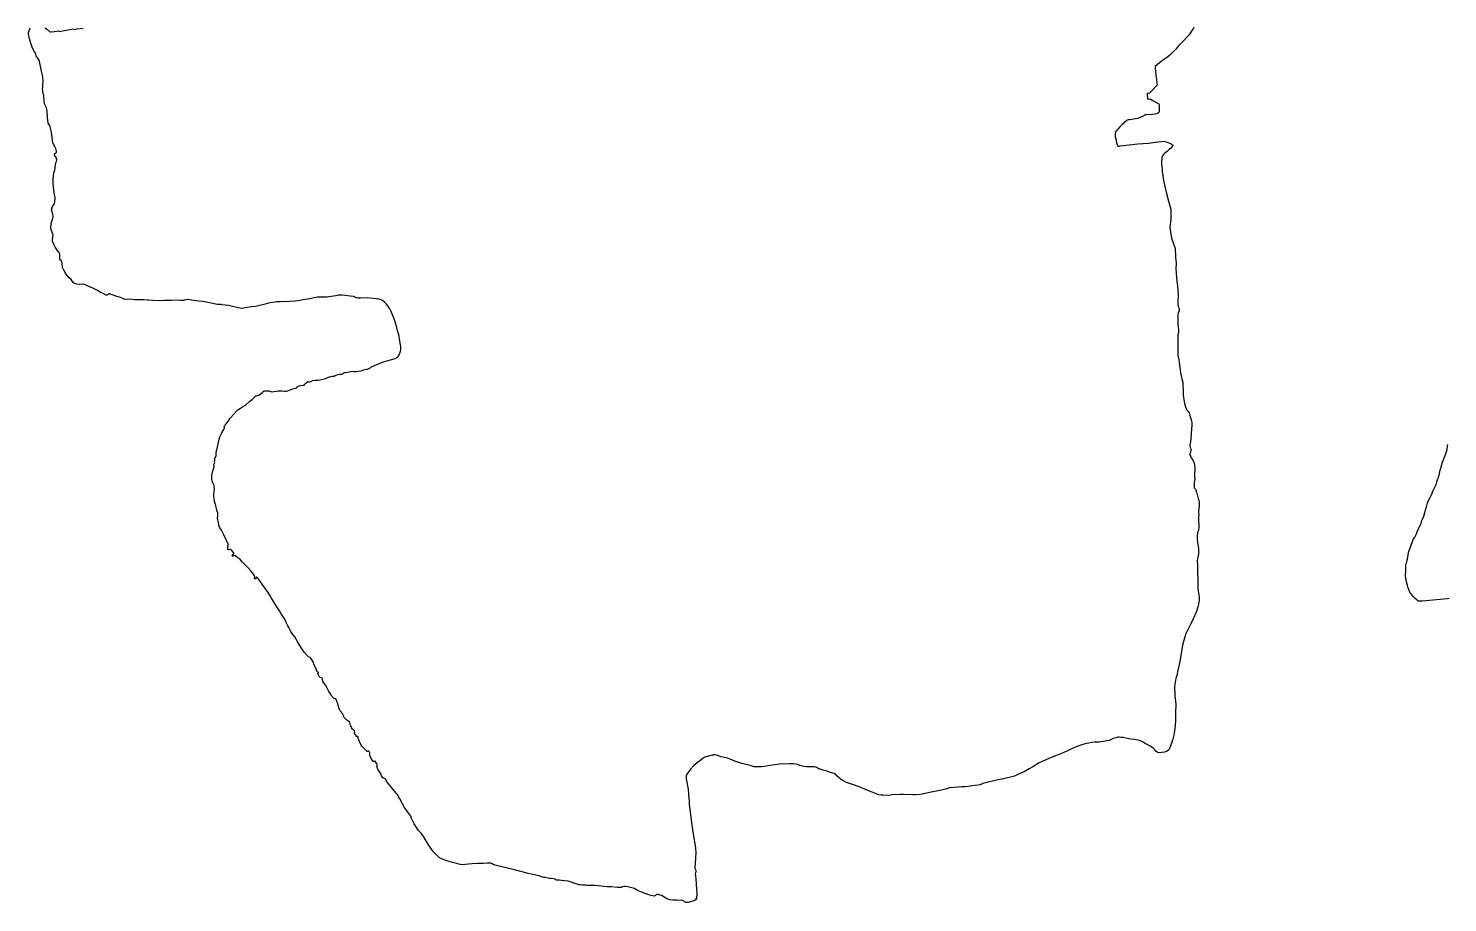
# Model space of a CAD drawing. Header units: inches. Extents: x 1341578 to 1502124, y 557203 to 748561.
# Drawn here: x 1453681 to 1459172, y 559304 to 562687 of the extents above; entities that cross this region are included whole.
import ezdxf

# ---------------------------------------------------------------- set-up
doc = ezdxf.new("R2010")
doc.units = ezdxf.units.IN
doc.header["$MEASUREMENT"] = 0
doc.layers.add('Zipcode', color=7, linetype='Continuous')

msp = doc.modelspace()

# ---------------------------------------------------------------- linework, layer by layer
at = {"layer": 'Zipcode'}
for points in [[(1458189.9, 562690.4), (1458188.4, 562686.8), (1458185.9, 562684), (1458182.5, 562679.2), (1458171.9, 562662.6), (1458162.6, 562652.6), (1458151.2, 562639.9), (1458132.2, 562620.4), (1458120.2, 562607.2), (1458097.7, 562583.2), (1458089.1, 562577), (1458068.6, 562562.6), (1458057.1, 562553.7), (1458040.1, 562539.6), (1458040.9, 562532.4), (1458043.7, 562508.2), (1458048.8, 562467.7), (1458047.4, 562466.3), (1458018.7, 562436.4), (1458009.7, 562435.3), (1458011, 562413.2), (1458020.8, 562414.7), (1458031.9, 562408), (1458054.9, 562394.7), (1458055.3, 562394.5), (1458056.1, 562390.3), (1458056.2, 562382.3), (1458056.4, 562364.2), (1458055.2, 562361.8), (1458053.6, 562360.6), (1458049.5, 562357.9), (1458045.4, 562356.2), (1458039.7, 562355), (1458030, 562353.9), (1458007, 562352.5), (1458002.1, 562352.4), (1457999.1, 562351), (1457996.8, 562349), (1457991.8, 562346.4), (1457983, 562341.9), (1457972, 562338), (1457941.5, 562333.2), (1457936, 562332.5), (1457931.7, 562331.3), (1457929.5, 562329.6), (1457913.1, 562315), (1457904.7, 562307.6), (1457887.3, 562286.2), (1457885.9, 562281.6), (1457885.2, 562277.7), (1457885.2, 562277.6), (1457885.2, 562272.2), (1457886, 562266.9), (1457889.9, 562255.5), (1457891.5, 562244.5), (1457891.9, 562239.8), (1457895.1, 562234.1), (1457895.5, 562233.7), (1457897.2, 562231.7), (1457899, 562231.1), (1457901.6, 562231.2), (1457905.4, 562232.4), (1457940, 562236.9), (1457973.2, 562240), (1458014.4, 562243.4), (1458040.1, 562246.3), (1458076.9, 562250.1), (1458102.6, 562239.8), (1458108.4, 562234.8), (1458109.2, 562233.3), (1458108.9, 562232.4), (1458107.8, 562230.9), (1458106.9, 562229.4), (1458100.8, 562223.9), (1458096, 562219.6), (1458087.7, 562212.1), (1458084.5, 562209.3), (1458075.9, 562201.9), (1458073, 562199.5), (1458069, 562193.5), (1458066.8, 562187), (1458065.9, 562180.7), (1458065.4, 562174.6), (1458065.3, 562162.7), (1458066.3, 562151), (1458067.1, 562141.3), (1458067.7, 562133.4), (1458068.5, 562126), (1458073, 562098.8), (1458083.4, 562053.4), (1458091.7, 562017.8), (1458101.1, 561987.9), (1458101.7, 561984.5), (1458101.1, 561950), (1458097.9, 561916.5), (1458098, 561907.3), (1458104, 561875.7), (1458117.5, 561834.9), (1458117.5, 561834.7), (1458117.8, 561828.7), (1458118.2, 561823.4), (1458118.7, 561815.2), (1458119.1, 561806.6), (1458119.4, 561799.4), (1458120.2, 561791.2), (1458120.4, 561789.5), (1458121.2, 561779.6), (1458121.5, 561771.4), (1458121.1, 561759.8), (1458121.7, 561737.2), (1458122.5, 561724.8), (1458124.1, 561708.1), (1458126.6, 561691.4), (1458128.4, 561672.7), (1458129.6, 561655.5), (1458128.6, 561625.1), (1458128.6, 561625), (1458128.6, 561624.8), (1458128.8, 561618.5), (1458130.1, 561612.6), (1458131.2, 561608.1), (1458132.6, 561605.6), (1458133.7, 561601.6), (1458133.9, 561598.4), (1458133.6, 561594.8), (1458132.9, 561592.5), (1458131.7, 561590.8), (1458129.7, 561587.9), (1458129.4, 561586.3), (1458128.5, 561581.2), (1458128.3, 561568.1), (1458128.6, 561541.7), (1458129.8, 561532.1), (1458130.5, 561518.9), (1458130.6, 561513), (1458129.8, 561506.9), (1458127.9, 561496.7), (1458127.8, 561489.5), (1458128, 561474.6), (1458127.9, 561457.8), (1458128.4, 561420.9), (1458131.5, 561404.5), (1458134.2, 561384.3), (1458137.1, 561364.4), (1458138.8, 561354.1), (1458140.7, 561342.4), (1458141.8, 561337.1), (1458143.9, 561329.6), (1458148, 561318.4), (1458148, 561317), (1458148, 561314.5), (1458147.5, 561307.1), (1458147.5, 561305.6), (1458147.7, 561301.1), (1458148.7, 561293.2), (1458149.3, 561287.8), (1458149.5, 561278.7), (1458149.1, 561269.4), (1458150.1, 561259.3), (1458154.4, 561234.9), (1458158.4, 561222.1), (1458160.4, 561216.1), (1458163.6, 561209.9), (1458168.1, 561204.6), (1458171.8, 561199), (1458175.1, 561189.5), (1458180.2, 561172.5), (1458180.2, 561172.4), (1458181.9, 561162.5), (1458182, 561155.1), (1458180.6, 561132.9), (1458180.4, 561122.1), (1458180.4, 561122.1), (1458180.4, 561120.8), (1458179, 561095.7), (1458175.6, 561081.8), (1458175.5, 561080.8), (1458174.7, 561073.4), (1458176.1, 561066.7), (1458177.7, 561063.5), (1458178.5, 561059.3), (1458178.4, 561056.6), (1458177.9, 561053.8), (1458177.1, 561048.8), (1458176, 561043.8), (1458175, 561040.2), (1458175.3, 561036.6), (1458176.9, 561032.3), (1458177.6, 561030.4), (1458179.6, 561026.1), (1458180.8, 561023.5), (1458187.2, 561013.9), (1458190.4, 561008.8), (1458191.8, 561005), (1458192.8, 560998.7), (1458193.3, 560994.1), (1458193.5, 560987.6), (1458193.5, 560979.3), (1458192.8, 560962), (1458192.6, 560955.9), (1458193, 560951.7), (1458194, 560947.3), (1458193.5, 560941), (1458192.1, 560935.7), (1458191.5, 560930.2), (1458191.5, 560930.2), (1458191.4, 560928.8), (1458191.4, 560928.1), (1458191.4, 560928.1), (1458191, 560915.9), (1458192, 560909), (1458193, 560907.8), (1458195.8, 560904.9), (1458196.8, 560903.5), (1458198.5, 560901.4), (1458198.8, 560900.6), (1458198.9, 560897.2), (1458198.9, 560897), (1458198.7, 560894.6), (1458198.9, 560893.3), (1458201.5, 560888.7), (1458201.5, 560888.7), (1458201.8, 560888), (1458203.7, 560878.6), (1458207.4, 560868.4), (1458209.6, 560859.5), (1458210.5, 560849.5), (1458210.5, 560849.4), (1458210.6, 560843.6), (1458210.5, 560837.1), (1458209.7, 560830.4), (1458208.6, 560816.5), (1458209.2, 560805.6), (1458208.6, 560797.1), (1458208.4, 560786.3), (1458210, 560760.7), (1458209.3, 560754.7), (1458208.6, 560749.1), (1458207.6, 560744.3), (1458204.9, 560736.5), (1458202.8, 560719.6), (1458203, 560710.4), (1458204.5, 560697), (1458206.1, 560689.5), (1458208.5, 560675.7), (1458208.5, 560668.3), (1458208.6, 560662.4), (1458208.1, 560653.8), (1458204, 560634.5), (1458203.5, 560626.5), (1458204.3, 560609.5), (1458203.8, 560587.9), (1458204.3, 560577.5), (1458206, 560556.6), (1458206.1, 560519.4), (1458207.2, 560508.4), (1458209.8, 560496.5), (1458210.6, 560483.2), (1458210.2, 560474.3), (1458209.7, 560466.7), (1458206.9, 560452.5), (1458203.1, 560440), (1458199.4, 560427.8), (1458187.5, 560402), (1458178.7, 560383.2), (1458163.8, 560354.3), (1458159.3, 560344.8), (1458151.2, 560318.2), (1458146, 560299.7), (1458141.8, 560276.2), (1458135.6, 560237.8), (1458133.9, 560225.8), (1458128.8, 560203.8), (1458124.2, 560182.6), (1458120.9, 560171.4), (1458116.1, 560148.6), (1458115.6, 560140.4), (1458116.7, 560105.5), (1458119.9, 560072.2), (1458118.9, 560037.7), (1458118.8, 560008.1), (1458117.7, 559991.2), (1458114.1, 559958.8), (1458107.5, 559932.5), (1458097.6, 559902.4), (1458093.1, 559895.2), (1458086.9, 559890), (1458076.5, 559886.6), (1458055.3, 559884.1), (1458051.4, 559884.9), (1458048.2, 559886.2), (1458043.4, 559890.6), (1458039, 559895.6), (1458032.4, 559901.9), (1458022.8, 559909.5), (1458015.1, 559913), (1458001.5, 559919.6), (1457991.4, 559925.9), (1457982.1, 559930), (1457975, 559932.5), (1457960.1, 559935.1), (1457945.4, 559937.1), (1457931.7, 559939.5), (1457917.3, 559943.3), (1457909, 559943.6), (1457901.4, 559944), (1457896.3, 559943.9), (1457890.2, 559942.3), (1457884.3, 559940.9), (1457878.3, 559939.2), (1457867.9, 559934.3), (1457862.9, 559931.9), (1457824.5, 559924.8), (1457814.3, 559924.6), (1457805.8, 559924.7), (1457795.4, 559924), (1457783.9, 559921.7), (1457774.8, 559920), (1457760.8, 559915.5), (1457734.3, 559906.3), (1457704.4, 559892.1), (1457687.1, 559884.9), (1457654.6, 559871.8), (1457638.8, 559865.7), (1457591.3, 559845.4), (1457567.1, 559830), (1457552.9, 559821.7), (1457534.1, 559809.9), (1457511.4, 559801.2), (1457496.2, 559794), (1457449.2, 559781.4), (1457432.6, 559779.3), (1457377.7, 559766.2), (1457371, 559763.3), (1457363.1, 559760.4), (1457344.3, 559757.6), (1457305.2, 559752.7), (1457293, 559752.1), (1457277.2, 559751), (1457245.9, 559747.6), (1457234.3, 559744.2), (1457213.7, 559739.6), (1457167.9, 559730.2), (1457139.6, 559723.7), (1457131.1, 559721.8), (1457116.1, 559720.6), (1457103.5, 559721.6), (1457065.3, 559722.1), (1457053.7, 559722.2), (1457022.5, 559720.8), (1457009.7, 559719), (1456986.9, 559719.7), (1456980.3, 559719.6), (1456971.6, 559721.7), (1456945.9, 559731.2), (1456929.3, 559738.5), (1456902, 559749.4), (1456892.3, 559753), (1456873.3, 559759.8), (1456846.1, 559769.1), (1456832.7, 559776.8), (1456825.1, 559780.9), (1456819.8, 559785.2), (1456815.3, 559789.4), (1456810.3, 559793.9), (1456802.1, 559802.2), (1456794.9, 559805.1), (1456780.4, 559809.3), (1456767.8, 559814), (1456756.6, 559817.1), (1456740.1, 559821.4), (1456738.1, 559822.1), (1456735.6, 559824.3), (1456731.6, 559826.8), (1456723.1, 559829), (1456706.2, 559829.8), (1456693.2, 559829.5), (1456681.2, 559831.4), (1456665.7, 559835), (1456657.7, 559837.9), (1456640.4, 559840.9), (1456625.4, 559841), (1456587.4, 559839.4), (1456567.1, 559837.1), (1456535.4, 559831.5), (1456517.1, 559830), (1456500.5, 559829.6), (1456488.6, 559829.9), (1456481.3, 559832.4), (1456474.7, 559834.1), (1456467.1, 559836.2), (1456441, 559842.9), (1456414.6, 559851.6), (1456396.3, 559859.6), (1456381.8, 559864), (1456359.8, 559868.2), (1456350.5, 559871.9), (1456343.9, 559874.4), (1456337.3, 559875.4), (1456331.6, 559875.4), (1456330.4, 559875.2), (1456326, 559874.8), (1456306.6, 559870.1), (1456298.6, 559867.4), (1456289.8, 559862.3), (1456262.4, 559840.2), (1456254.2, 559833.7), (1456243.2, 559820.6), (1456242.3, 559819.5), (1456231.5, 559804.8), (1456226.9, 559798.3), (1456226, 559794.1), (1456225.7, 559788.4), (1456226.1, 559782.9), (1456230, 559764), (1456231.5, 559756.5), (1456233.2, 559743.4), (1456234.7, 559722.2), (1456237, 559695.6), (1456237.7, 559684.3), (1456240, 559665.9), (1456246.4, 559613), (1456250.1, 559586.5), (1456258.7, 559538.2), (1456261, 559525.1), (1456262.5, 559513.1), (1456263, 559497.4), (1456261.5, 559476.4), (1456260, 559438.7), (1456259.9, 559436.3), (1456262.4, 559430.6), (1456263.9, 559428.7), (1456264.5, 559425.5), (1456263.8, 559422.8), (1456263.1, 559421.4), (1456261.6, 559419.3), (1456260.3, 559416.1), (1456262.7, 559396.3), (1456264.7, 559375.1), (1456266.9, 559337.7), (1456265.6, 559320.7), (1456261.9, 559315.3), (1456259.1, 559313.2), (1456255.8, 559311.5), (1456234.1, 559304.5), (1456229.8, 559304.1), (1456226.1, 559304.4), (1456222.1, 559305.9), (1456219.5, 559307.6), (1456216.2, 559310.5), (1456212.3, 559311.9), (1456188.5, 559313.8), (1456183, 559314), (1456177.9, 559313.6), (1456174.1, 559313), (1456163.1, 559314.7), (1456155.6, 559317.2), (1456147.5, 559321.4), (1456136.7, 559327.6), (1456131.4, 559331.9), (1456125.7, 559333.5), (1456118.1, 559335.5), (1456114.8, 559335.8), (1456112, 559335.4), (1456110.2, 559334.7), (1456106.8, 559331.9), (1456102.6, 559329.6), (1456090.2, 559332), (1456081.6, 559334), (1456056.6, 559343.8), (1456037.8, 559351.3), (1456025.7, 559358.4), (1456000.1, 559364.6), (1455990.9, 559365.9), (1455984.8, 559365.9), (1455980.1, 559365), (1455977.2, 559364.2), (1455974.5, 559362.9), (1455960.3, 559362.3), (1455936.2, 559364.9), (1455919.9, 559365.7), (1455887, 559369), (1455874.2, 559370.2), (1455860.3, 559369.9), (1455842.7, 559369.7), (1455835.8, 559371.3), (1455824.9, 559371.6), (1455817.2, 559372.4), (1455811.1, 559373.3), (1455804, 559376), (1455793, 559379.1), (1455768.8, 559386.7), (1455755, 559387.8), (1455743.7, 559389.5), (1455736, 559390.4), (1455727.6, 559391), (1455723, 559391.2), (1455721.1, 559391.8), (1455718.7, 559394.3), (1455715.4, 559396.5), (1455701.9, 559396.9), (1455697.1, 559397.3), (1455691.8, 559398.9), (1455680, 559401.2), (1455675.3, 559401.2), (1455671.8, 559402.2), (1455667.9, 559404.3), (1455657, 559407.8), (1455626.7, 559414.2), (1455614.6, 559416.8), (1455591.5, 559423.2), (1455581.3, 559425.5), (1455561.5, 559430.5), (1455535.3, 559437.3), (1455517.3, 559441.4), (1455486.9, 559449.2), (1455481.7, 559450.5), (1455474.8, 559453.8), (1455469.7, 559456.3), (1455463.6, 559456.9), (1455457.6, 559456.5), (1455440.3, 559455.3), (1455420.4, 559455.9), (1455397.6, 559454.1), (1455383.2, 559452.7), (1455358.1, 559450.8), (1455351.8, 559451.5), (1455342.8, 559454.1), (1455321.6, 559459), (1455295.9, 559466.7), (1455286, 559470.5), (1455271.9, 559477.7), (1455266.8, 559482.2), (1455262.8, 559486.2), (1455248.4, 559500), (1455237.5, 559515.4), (1455229.6, 559527.5), (1455217.9, 559546.6), (1455210.1, 559559.4), (1455202.6, 559568.8), (1455198.7, 559574), (1455196.1, 559576.5), (1455193.6, 559578.7), (1455190.4, 559583.2), (1455172.9, 559609.1), (1455163.4, 559630.1), (1455160.1, 559638.3), (1455153.3, 559648.9), (1455146.8, 559657.6), (1455136.3, 559671.8), (1455123.7, 559695.3), (1455118.8, 559704.6), (1455113.1, 559712.8), (1455111.3, 559718.8), (1455109.3, 559722.3), (1455104.6, 559726.7), (1455091.2, 559743.2), (1455083.8, 559753.5), (1455076.6, 559761.7), (1455069.4, 559770.8), (1455062.8, 559781.7), (1455060.9, 559783.3), (1455056.1, 559785.1), (1455053.6, 559785.6), (1455052.1, 559786.4), (1455050.7, 559788.6), (1455047.3, 559795.3), (1455044.1, 559802.7), (1455041.1, 559808.5), (1455033.2, 559820.2), (1455030, 559827.9), (1455029.5, 559830.5), (1455030.3, 559834.8), (1455030.5, 559836.5), (1455029.8, 559839.4), (1455028.5, 559841.7), (1455024.8, 559847), (1455022.1, 559851), (1455021.1, 559851.9), (1455019.8, 559851.7), (1455016.6, 559850.1), (1455015.3, 559850.4), (1455011.9, 559854), (1455006.3, 559864.3), (1455004.2, 559867.2), (1455002, 559873.6), (1455001.7, 559876.8), (1455002.1, 559880.2), (1455002.4, 559883), (1455002.2, 559883.8), (1454999.4, 559888.5), (1454998.4, 559889.8), (1454997, 559890.5), (1454995.2, 559890.2), (1454994.1, 559889.6), (1454993.4, 559889.2), (1454991.7, 559889.4), (1454989.7, 559891), (1454981.9, 559899.7), (1454977.6, 559903.1), (1454970.9, 559909.4), (1454967, 559915.7), (1454962.6, 559927.5), (1454960.6, 559931.5), (1454957.9, 559936.5), (1454957.3, 559938.3), (1454957.2, 559944.8), (1454956.8, 559945.9), (1454955.8, 559946.9), (1454955.1, 559946.9), (1454952.2, 559946.7), (1454949.8, 559947), (1454949, 559947.4), (1454948.7, 559948.4), (1454948.8, 559949.5), (1454948.9, 559951.6), (1454948.7, 559952.3), (1454947.1, 559953.6), (1454945.2, 559954.5), (1454944.1, 559955.3), (1454943.3, 559956.8), (1454943.2, 559958.1), (1454943.3, 559959.2), (1454943.4, 559961.7), (1454943.3, 559967.2), (1454942.7, 559969), (1454938.5, 559972.2), (1454935, 559975.6), (1454931.3, 559981.6), (1454928.8, 559987.6), (1454926.1, 559992.7), (1454925.4, 559995), (1454925.1, 559999.4), (1454924.2, 560002.1), (1454922.3, 560004.8), (1454918.8, 560006.6), (1454912.1, 560011.6), (1454908.1, 560015.1), (1454905.3, 560017.4), (1454903.1, 560020.8), (1454901.7, 560025.4), (1454897.3, 560032.8), (1454894.3, 560037.8), (1454892, 560041.6), (1454889.3, 560044.2), (1454887.2, 560045.6), (1454885.7, 560047.4), (1454884.1, 560051.2), (1454882.2, 560058.1), (1454879.8, 560069.6), (1454873.2, 560087.8), (1454869.8, 560092), (1454867.3, 560092.9), (1454864.1, 560093.6), (1454862.1, 560094.8), (1454855.3, 560103.4), (1454849.4, 560112.1), (1454843.1, 560121.4), (1454835.2, 560136.7), (1454831.7, 560144.8), (1454824.5, 560154.9), (1454820.6, 560161.5), (1454819.2, 560167.5), (1454818.4, 560170.7), (1454816.5, 560172.9), (1454814.1, 560174), (1454810.9, 560174.9), (1454809.4, 560175.7), (1454806.8, 560178), (1454801.7, 560188.4), (1454800.2, 560191.3), (1454800.3, 560192), (1454800.7, 560192.2), (1454802.1, 560192.3), (1454803.7, 560192.7), (1454803.9, 560193), (1454803.4, 560194.6), (1454802.5, 560195.3), (1454801.1, 560196.1), (1454797.4, 560199.2), (1454796.6, 560200.7), (1454796.2, 560202.9), (1454795.9, 560205), (1454794.4, 560208.9), (1454787.1, 560223.2), (1454782.4, 560235.9), (1454776.7, 560246.4), (1454774.3, 560249.5), (1454771.8, 560251.6), (1454770.7, 560252.2), (1454765.2, 560255), (1454758.7, 560261.1), (1454748.1, 560273.6), (1454737.2, 560289.3), (1454721, 560315.7), (1454715.2, 560326.4), (1454711.4, 560332.3), (1454703.8, 560341.7), (1454696.7, 560353.4), (1454688.4, 560368.6), (1454684.5, 560374.7), (1454680.5, 560382.5), (1454678.1, 560388.1), (1454677, 560392.3), (1454674, 560398.4), (1454670, 560405.1), (1454665, 560412.1), (1454658.6, 560421.8), (1454653, 560432.6), (1454644.7, 560444.8), (1454629.4, 560468.9), (1454621.5, 560482.6), (1454614.7, 560493.5), (1454608.4, 560503.8), (1454592.2, 560527.9), (1454572.3, 560554.8), (1454568.7, 560559.4), (1454565, 560562.9), (1454563.8, 560563.3), (1454563, 560563.2), (1454562.4, 560559.2), (1454561.4, 560557.4), (1454560.3, 560556.8), (1454559, 560556.9), (1454556.7, 560557.4), (1454555.8, 560557.8), (1454555.5, 560558.8), (1454555.6, 560560.2), (1454556.6, 560563.5), (1454556.7, 560566.5), (1454555.6, 560569), (1454551.6, 560574.7), (1454541.6, 560588.3), (1454530.9, 560600), (1454509.2, 560621.8), (1454499.7, 560632.2), (1454486.2, 560642.5), (1454483, 560646.6), (1454480.3, 560647.7), (1454478.6, 560647.6), (1454476, 560646.3), (1454472.7, 560644.5), (1454471.3, 560644.4), (1454470.5, 560644.6), (1454469.9, 560645.7), (1454469.7, 560647.8), (1454470.2, 560648.9), (1454471.3, 560650.3), (1454472.5, 560651.1), (1454473.4, 560651.8), (1454476.2, 560653.3), (1454475.7, 560656.5), (1454469.1, 560665.7), (1454465.9, 560669.2), (1454464.1, 560670.2), (1454461.3, 560670.1), (1454457.9, 560669.2), (1454457.6, 560669.1), (1454455.5, 560668.6), (1454453.9, 560668.6), (1454453.2, 560669), (1454452.6, 560670.7), (1454452.6, 560675.9), (1454452.9, 560679.3), (1454452.9, 560679.3), (1454452.9, 560679.4), (1454453.1, 560682.7), (1454453.8, 560685.1), (1454453.7, 560690.7), (1454447.4, 560705.1), (1454435.6, 560729.9), (1454428.1, 560745.4), (1454420.4, 560756.4), (1454418.4, 560760.8), (1454417.9, 560764.8), (1454418.1, 560769), (1454414.9, 560780.4), (1454413.6, 560785), (1454412.5, 560788.9), (1454412.3, 560791.1), (1454412.6, 560795), (1454413.4, 560798.1), (1454414.1, 560802.2), (1454414.4, 560807.5), (1454413.5, 560812.6), (1454410.3, 560821), (1454408.3, 560829.6), (1454406.1, 560838.9), (1454401.1, 560857.9), (1454400.1, 560867.6), (1454398.9, 560875.9), (1454398.2, 560883.8), (1454400.1, 560894.9), (1454400.5, 560904.6), (1454399.7, 560915.9), (1454399.4, 560918.6), (1454398.8, 560920.5), (1454397.4, 560923.5), (1454394.8, 560928.7), (1454393, 560932.8), (1454392, 560936), (1454391.3, 560941.1), (1454391.2, 560947.7), (1454391.1, 560954.1), (1454391.2, 560958.8), (1454391.4, 560961.8), (1454392.2, 560965.1), (1454395.1, 560974.5), (1454399.1, 560991), (1454399.2, 560993.3), (1454398.9, 560995.8), (1454398.6, 560997.5), (1454399.1, 561001.3), (1454400.4, 561003.3), (1454401.4, 561004.9), (1454401.7, 561007.6), (1454401.6, 561010.6), (1454401.7, 561016.5), (1454401.9, 561020.4), (1454403.7, 561026.8), (1454407, 561031.1), (1454407.8, 561034.3), (1454407.8, 561035.8), (1454407.8, 561037.7), (1454407.3, 561039.7), (1454406.9, 561044.5), (1454407.2, 561046), (1454414.2, 561072.6), (1454417.1, 561085.6), (1454419.5, 561097), (1454422, 561106.9), (1454423.9, 561112.2), (1454429.6, 561121.7), (1454438.2, 561137.4), (1454439.2, 561140.2), (1454439.1, 561142.3), (1454439.1, 561142.7), (1454439, 561146.9), (1454439.2, 561149.4), (1454442, 561152), (1454446.4, 561156.4), (1454448.4, 561159.8), (1454449.2, 561160.9), (1454454.3, 561167.3), (1454457.3, 561171.1), (1454457.5, 561172.7), (1454457.4, 561174.1), (1454461.6, 561179), (1454477.6, 561196.1), (1454487.3, 561207.2), (1454491.5, 561210.7), (1454501.3, 561217.6), (1454508.7, 561222.5), (1454518.6, 561227.8), (1454522.4, 561230.8), (1454535.9, 561243), (1454547.2, 561251.5), (1454554.7, 561259.3), (1454557.9, 561262.8), (1454560.5, 561264.5), (1454563.7, 561265.2), (1454572.7, 561268.1), (1454582.7, 561275.1), (1454586.5, 561277.4), (1454588.3, 561280), (1454590.7, 561282.3), (1454592.8, 561284), (1454595.5, 561284.7), (1454605.5, 561284.6), (1454610.5, 561284.2), (1454614.4, 561282.8), (1454618.4, 561281.7), (1454622, 561280.8), (1454639.6, 561282.8), (1454648.2, 561284), (1454658.8, 561284.5), (1454662.4, 561284.9), (1454671.2, 561283.5), (1454673.9, 561283), (1454677.8, 561283.2), (1454685.3, 561285), (1454703.5, 561291.9), (1454715.5, 561294.8), (1454719.8, 561297.7), (1454720.2, 561298.3), (1454720.8, 561299.9), (1454722.3, 561301.4), (1454728.5, 561303.3), (1454735, 561304.5), (1454744.2, 561306.2), (1454747.7, 561306.9), (1454751.1, 561310), (1454755, 561314.7), (1454760.8, 561319.7), (1454761.9, 561320.2), (1454762.7, 561320.3), (1454764.9, 561319.5), (1454766.4, 561318.9), (1454770.4, 561319), (1454773.9, 561320), (1454775, 561320.8), (1454777, 561322.5), (1454778.7, 561323.5), (1454780.5, 561324), (1454788.6, 561325.5), (1454801.9, 561326.1), (1454814.6, 561327.8), (1454830, 561332), (1454838, 561335.8), (1454846.5, 561338.5), (1454856.8, 561341.7), (1454861.6, 561341.7), (1454865.5, 561341.8), (1454866.6, 561342.2), (1454867.3, 561343), (1454868.1, 561343.7), (1454879.4, 561348.1), (1454884.5, 561349), (1454889, 561349), (1454894.6, 561349.3), (1454897.7, 561350.3), (1454900.9, 561353.5), (1454902.6, 561354.8), (1454904.4, 561355.6), (1454908.2, 561355.5), (1454929.9, 561359.7), (1454936, 561360.2), (1454941.8, 561359.6), (1454945.7, 561359), (1454949.6, 561359), (1454956.6, 561360.3), (1454968.8, 561361.3), (1454981.3, 561366.4), (1454989.3, 561367.9), (1454990.9, 561367.7), (1454992.7, 561367.8), (1455005.2, 561373.4), (1455005.2, 561374.7), (1455005.3, 561375.9), (1455005.9, 561376.5), (1455019.6, 561382.8), (1455044.6, 561392.9), (1455054.3, 561396.8), (1455073.2, 561402.1), (1455099.4, 561410.1), (1455105, 561412.3), (1455108.2, 561414.2), (1455111.2, 561416.9), (1455114.3, 561421.1), (1455118.4, 561430.2), (1455120.8, 561437.5), (1455121.6, 561442.9), (1455121.3, 561455.3), (1455118.3, 561476.2), (1455116.9, 561486.1), (1455115, 561495.6), (1455109.2, 561517.9), (1455105.9, 561529.1), (1455096.9, 561558.8), (1455089.6, 561578), (1455083, 561594.3), (1455079.4, 561602.1), (1455071.4, 561613.1), (1455064.8, 561621.6), (1455059.6, 561626.6), (1455050.6, 561633.5), (1455045.4, 561636.5), (1455038.2, 561639), (1455026.2, 561640.9), (1455004.4, 561643.1), (1454992.1, 561644.2), (1454966.4, 561642.7), (1454955.7, 561642.7), (1454951.6, 561644), (1454947.5, 561645.6), (1454943.6, 561647.5), (1454938.9, 561649.3), (1454926.5, 561650.7), (1454894.4, 561654.5), (1454888.7, 561655), (1454878.9, 561654.6), (1454870.1, 561652.5), (1454861.7, 561651), (1454843.3, 561648.7), (1454835.6, 561647.4), (1454827.8, 561646.9), (1454809.9, 561647.1), (1454804.2, 561647.4), (1454797.6, 561646.8), (1454786.8, 561643.8), (1454768.9, 561640.5), (1454763.1, 561639.5), (1454742.7, 561636.2), (1454731.9, 561633.9), (1454714.6, 561630.9), (1454692.1, 561629.7), (1454656.6, 561628.9), (1454641.6, 561628.6), (1454635.7, 561627.9), (1454615.6, 561625.1), (1454596.4, 561619.7), (1454559.7, 561611.2), (1454543.4, 561609.3), (1454520.2, 561605), (1454514.5, 561604), (1454506.3, 561603.5), (1454492.9, 561605), (1454470, 561611.1), (1454455.5, 561614.7), (1454429.3, 561617.8), (1454428.5, 561617.9), (1454413.2, 561618.9), (1454381.3, 561625.2), (1454362.2, 561628.8), (1454354.6, 561629.7), (1454329, 561632.9), (1454312.6, 561635.7), (1454295.8, 561637.7), (1454288, 561637), (1454284.9, 561634.8), (1454282.6, 561634), (1454277.4, 561634.1), (1454271.2, 561634.6), (1454256.1, 561635.2), (1454235.2, 561634.5), (1454232.8, 561634.5), (1454232.7, 561634.5), (1454205.6, 561633.8), (1454187.3, 561633.2), (1454161.8, 561634.6), (1454147.1, 561634.9), (1454142.9, 561635.3), (1454125.7, 561636.5), (1454091.1, 561636.7), (1454074.2, 561638.7), (1454054.2, 561638.4), (1454048.5, 561640.1), (1454037.2, 561645.4), (1454018.8, 561651.1), (1454018.6, 561651.1), (1453994.5, 561659.2), (1453991.5, 561659.5), (1453989.4, 561657.8), (1453984.7, 561655), (1453982.4, 561655.1), (1453979.3, 561656.2), (1453967.2, 561661.8), (1453958.8, 561666), (1453948.2, 561672.2), (1453932.3, 561680), (1453906.8, 561692.1), (1453900.9, 561694.9), (1453897.8, 561696.4), (1453896.2, 561696.5), (1453892.3, 561696.8), (1453878.8, 561696.1), (1453867.8, 561697.7), (1453862.1, 561698.6), (1453858, 561700.5), (1453854.1, 561703.8), (1453852, 561707.8), (1453845.9, 561715.1), (1453838.8, 561721.7), (1453832.9, 561728.4), (1453826.2, 561737.7), (1453816.4, 561754.6), (1453814.9, 561757.1), (1453814.2, 561759.1), (1453813.4, 561761.1), (1453812.7, 561766.1), (1453811.9, 561773.2), (1453811.7, 561778.7), (1453810.8, 561783.9), (1453809, 561787), (1453805.2, 561789.6), (1453802.6, 561793.8), (1453802.1, 561798.1), (1453802.2, 561803.1), (1453802.5, 561812.1), (1453800.9, 561818.8), (1453799.1, 561821.3), (1453792.4, 561828.9), (1453785.6, 561838.7), (1453784.8, 561839.8), (1453781, 561848), (1453777.6, 561855.5), (1453774.3, 561862.9), (1453773.8, 561868.2), (1453775.3, 561877.3), (1453775.4, 561878.3), (1453775.6, 561882.1), (1453776.6, 561887), (1453775.8, 561891.1), (1453769.6, 561908.5), (1453767.8, 561913.6), (1453767.7, 561917.5), (1453768.6, 561925.4), (1453769, 561929.6), (1453769.3, 561932.9), (1453769.4, 561933.1), (1453776.5, 561956.4), (1453776.8, 561960.8), (1453775.8, 561968.5), (1453771.2, 561982), (1453770.9, 561986.3), (1453771.3, 561990.1), (1453772.9, 561994), (1453774.7, 561998.3), (1453780.5, 562006.8), (1453781.5, 562008.4), (1453784.1, 562029.7), (1453784, 562032.3), (1453783.5, 562038.3), (1453780.7, 562050.1), (1453777.7, 562073.4), (1453776.2, 562087.4), (1453776.6, 562106.1), (1453779.3, 562127.9), (1453781.1, 562132.2), (1453783.2, 562137.8), (1453784.1, 562145.9), (1453785.8, 562158.7), (1453785.9, 562159.1), (1453786.7, 562166.6), (1453789.6, 562172.4), (1453790.6, 562178.6), (1453788.5, 562187.9), (1453785.9, 562191), (1453785.8, 562191.1), (1453782.9, 562192.8), (1453781.6, 562196), (1453781.7, 562198.5), (1453783.8, 562202.5), (1453785.4, 562203.6), (1453785.8, 562204.1), (1453789.5, 562207.6), (1453789.7, 562208.1), (1453789.9, 562212.3), (1453786.9, 562222), (1453784.8, 562227.6), (1453782.5, 562231.9), (1453778.8, 562236.6), (1453775.3, 562245.8), (1453774.4, 562252.4), (1453772.8, 562268.8), (1453768.6, 562290), (1453765.5, 562305.5), (1453765.2, 562306.4), (1453765.2, 562306.5), (1453763.1, 562312.1), (1453760.5, 562316.4), (1453757.6, 562320.4), (1453754.4, 562341.7), (1453753.5, 562367.2), (1453750.5, 562379), (1453744.7, 562392.1), (1453741.8, 562404.1), (1453740.6, 562427.1), (1453737.3, 562440.8), (1453736.4, 562446.2), (1453736.1, 562452.1), (1453736.4, 562457.8), (1453737.4, 562466), (1453737.8, 562484.4), (1453736.9, 562497.5), (1453735.2, 562506.2), (1453731.9, 562522), (1453729.1, 562534.5), (1453725.2, 562552.2), (1453723.3, 562561.6), (1453717.3, 562571.6), (1453713.2, 562577.3), (1453711.2, 562580.4), (1453709.8, 562588.4), (1453703.7, 562598.6), (1453696.6, 562610.6), (1453691, 562629.6), (1453685, 562646.1), (1453680.9, 562664.3), (1453680.9, 562669.1), (1453682.4, 562675.5), (1453688.2, 562688.7)], [(1453746.2, 562688.8), (1453750.6, 562684.9), (1453762, 562674.9), (1453765.3, 562674), (1453769.2, 562673.7), (1453782.1, 562674.5), (1453799.1, 562677.5), (1453800.1, 562675.3), (1453820.5, 562678.5), (1453856.2, 562685.6), (1453858.6, 562683), (1453868.5, 562685.1), (1453893.4, 562687.5)], [(1459178.2, 560480.3), (1459170.5, 560479.8), (1459073.4, 560471.2), (1459061.3, 560470.2), (1459060, 560470.4), (1459058.5, 560471), (1459055.7, 560473.2), (1459052.6, 560475.8), (1459046.8, 560481), (1459043.3, 560483.9), (1459039.8, 560487.6), (1459035.9, 560492.3), (1459030.1, 560500), (1459026, 560505.5), (1459023.6, 560511.8), (1459019.4, 560522.2), (1459017, 560532.6), (1459014.9, 560539.6), (1459010.4, 560559.6), (1459009.2, 560569.8), (1459009.8, 560587.3), (1459009.9, 560597.2), (1459010.6, 560613.5), (1459013.8, 560622), (1459015.9, 560630.6), (1459017.9, 560640.1), (1459019.4, 560650.7), (1459020.8, 560657.5), (1459022.6, 560663.3), (1459030.9, 560686.8), (1459036.1, 560701.4), (1459038.2, 560707.5), (1459040.5, 560712.1), (1459045.2, 560718.1), (1459048.3, 560724), (1459051.6, 560730.6), (1459054.3, 560739.3), (1459059, 560750.9), (1459069.2, 560772.3), (1459071.6, 560779.5), (1459075, 560787.8), (1459079.5, 560799.1), (1459087.9, 560827.3), (1459089.8, 560835.2), (1459093.6, 560851.2), (1459097.8, 560859.8), (1459108.1, 560879.3), (1459109.6, 560882.2), (1459116.8, 560899.1), (1459122.5, 560911.4), (1459127.8, 560921.4), (1459130.5, 560932.1), (1459139.1, 560957.6), (1459143.8, 560977.7), (1459145.4, 560984.7), (1459150.6, 561005.2), (1459155.9, 561018.2), (1459165.2, 561041.2), (1459170, 561059), (1459171.9, 561069.8), (1459173.3, 561076.6)]]:
    msp.add_lwpolyline(points, dxfattribs=at)

doc.saveas('drawing.dxf')
